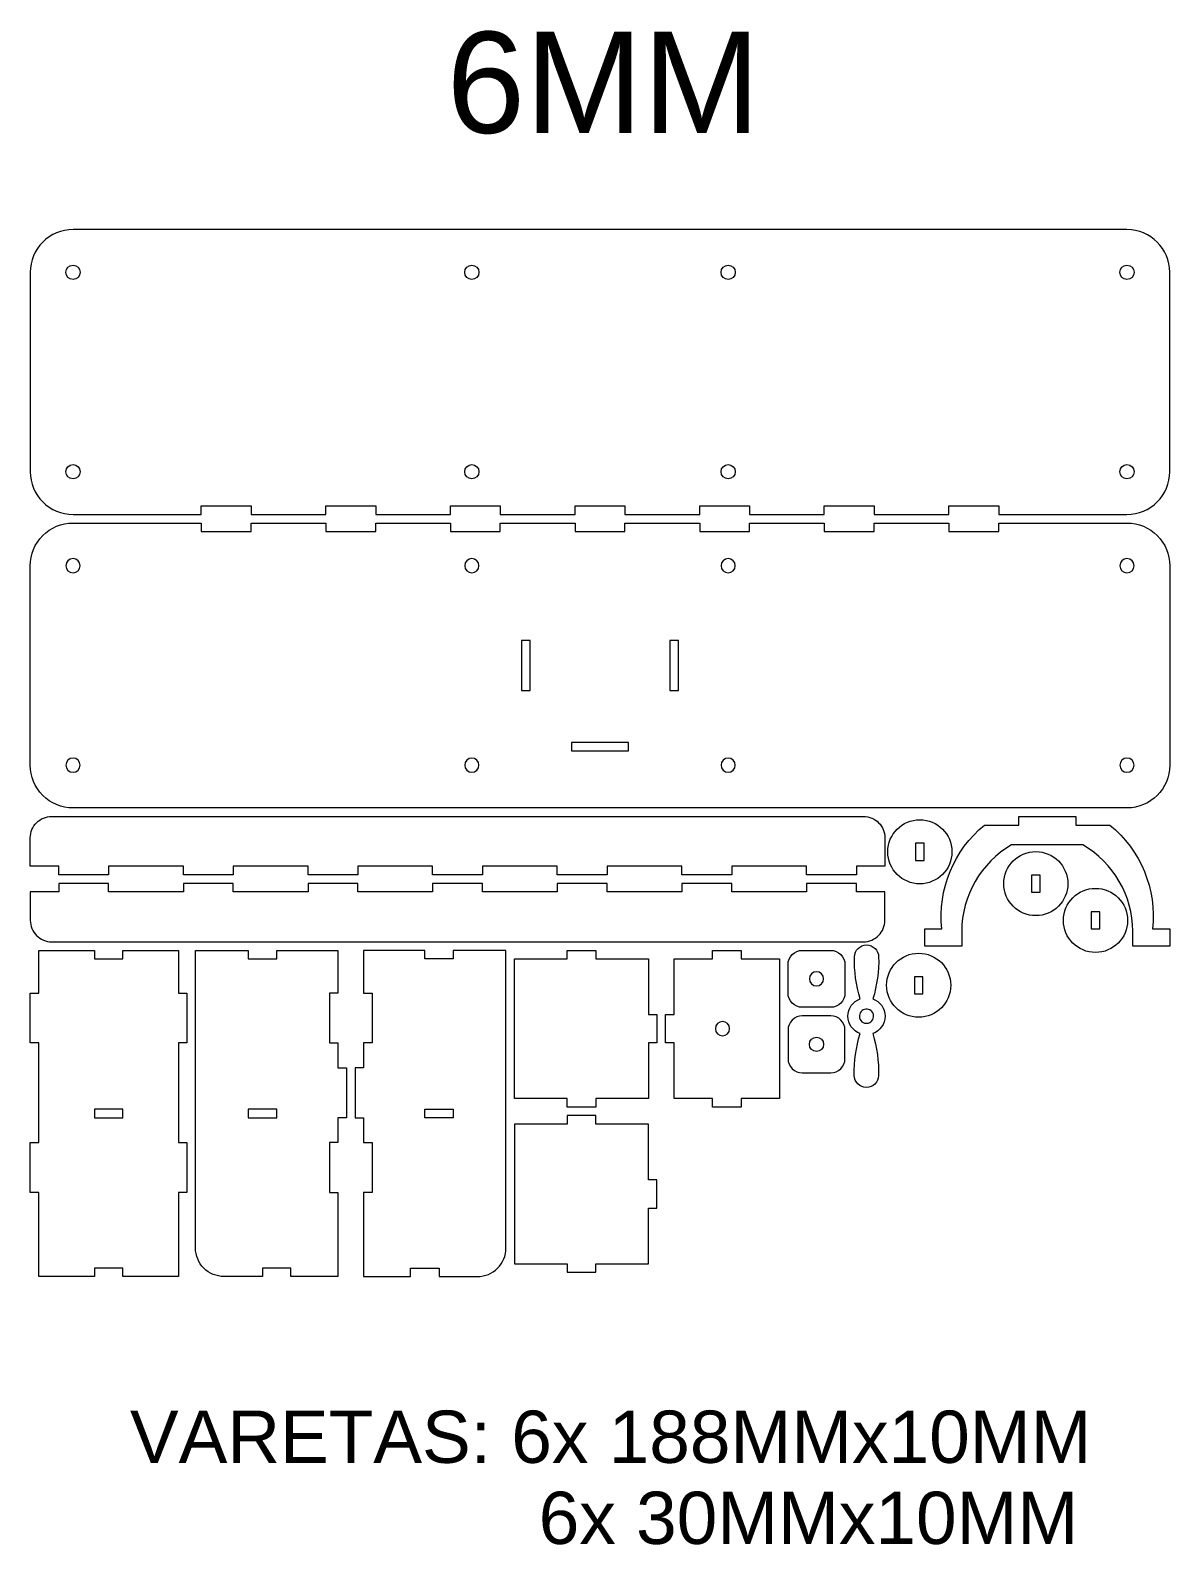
# Model space of a CAD drawing. Header units: millimetres. Extents: x -400 to 400, y -556 to 507.
import ezdxf

# ---------------------------------------------------------------- set-up
doc = ezdxf.new("R2010")
doc.units = ezdxf.units.MM
doc.header["$MEASUREMENT"] = 0
doc.layers.add('Layer 1', color=7, linetype='Continuous')
doc.styles.add('0', font='arial.ttf', dxfattribs={"height": 1})

msp = doc.modelspace()

# ---------------------------------------------------------------- linework, layer by layer
at = {"layer": 'Layer 1', "color": 250, "lineweight": 20}
for points, knots in [([(-370, 367.5), (-370, 367.5), (370, 367.5), (370, 367.5), (370, 367.5), (386.5685, 367.5), (399.9999, 354.0686), (400, 337.5), (400, 337.5), (400, 337.5), (400, 197.5), (400, 197.5), (400, 197.5), (400, 189.5435), (396.8393, 181.9129), (391.2132, 176.2868), (391.2132, 176.2868), (385.5871, 170.6607), (377.9565, 167.5), (370, 167.5), (370, 167.5), (370, 167.5), (280, 167.5), (280, 167.5), (280, 167.5), (280, 167.5), (280, 173.5), (280, 173.5), (280, 173.5), (280, 173.5), (245, 173.5), (245, 173.5), (245, 173.5), (245, 173.5), (245, 167.5), (245, 167.5), (245, 167.5), (245, 167.5), (192.5, 167.5), (192.5, 167.5), (192.5, 167.5), (192.5, 167.5), (192.5, 173.5), (192.5, 173.5), (192.5, 173.5), (192.5, 173.5), (157.5, 173.5), (157.5, 173.5), (157.5, 173.5), (157.5, 173.5), (157.5, 167.5), (157.5, 167.5), (157.5, 167.5), (157.5, 167.5), (105, 167.5), (105, 167.5), (105, 167.5), (105, 167.5), (105, 173.5), (105, 173.5), (105, 173.5), (105, 173.5), (70, 173.5), (70, 173.5), (70, 173.5), (70, 173.5), (70, 167.5), (70, 167.5), (70, 167.5), (70, 167.5), (17.5, 167.5), (17.5, 167.5), (17.5, 167.5), (17.5, 167.5), (17.5, 173.5), (17.5, 173.5), (17.5, 173.5), (17.5, 173.5), (-17.5, 173.5), (-17.5, 173.5), (-17.5, 173.5), (-17.5, 173.5), (-17.5, 167.5), (-17.5, 167.5), (-17.5, 167.5), (-17.5, 167.5), (-70, 167.5), (-70, 167.5), (-70, 167.5), (-70, 167.5), (-70, 173.5), (-70, 173.5), (-70, 173.5), (-70, 173.5), (-105, 173.5), (-105, 173.5), (-105, 173.5), (-105, 173.5), (-105, 167.5), (-105, 167.5), (-105, 167.5), (-105, 167.5), (-157.5, 167.5), (-157.5, 167.5), (-157.5, 167.5), (-157.5, 167.5), (-157.5, 173.5), (-157.5, 173.5), (-157.5, 173.5), (-157.5, 173.5), (-192.5, 173.5), (-192.5, 173.5), (-192.5, 173.5), (-192.5, 173.5), (-192.5, 167.5), (-192.5, 167.5), (-192.5, 167.5), (-192.5, 167.5), (-245, 167.5), (-245, 167.5), (-245, 167.5), (-245, 167.5), (-245, 173.5), (-245, 173.5), (-245, 173.5), (-245, 173.5), (-280, 173.5), (-280, 173.5), (-280, 173.5), (-280, 173.5), (-280, 167.5), (-280, 167.5), (-280, 167.5), (-280, 167.5), (-370, 167.5), (-370, 167.5), (-370, 167.5), (-377.9565, 167.5), (-385.5871, 170.6607), (-391.2132, 176.2868), (-391.2132, 176.2868), (-396.8393, 181.9129), (-400, 189.5435), (-400, 197.5), (-400, 197.5), (-400, 197.5), (-400, 337.5), (-400, 337.5), (-400, 337.5), (-400, 345.4565), (-396.8393, 353.0871), (-391.2132, 358.7132), (-391.2132, 358.7132), (-385.5871, 364.3393), (-377.9565, 367.5), (-370, 367.5)], [0, 0, 0, 0, 0.025, 0.025, 0.025, 0.025, 0.05, 0.05, 0.05, 0.05, 0.075, 0.075, 0.075, 0.075, 0.1, 0.1, 0.1, 0.1, 0.125, 0.125, 0.125, 0.125, 0.15, 0.15, 0.15, 0.15, 0.175, 0.175, 0.175, 0.175, 0.2, 0.2, 0.2, 0.2, 0.225, 0.225, 0.225, 0.225, 0.25, 0.25, 0.25, 0.25, 0.275, 0.275, 0.275, 0.275, 0.3, 0.3, 0.3, 0.3, 0.325, 0.325, 0.325, 0.325, 0.35, 0.35, 0.35, 0.35, 0.375, 0.375, 0.375, 0.375, 0.4, 0.4, 0.4, 0.4, 0.425, 0.425, 0.425, 0.425, 0.45, 0.45, 0.45, 0.45, 0.475, 0.475, 0.475, 0.475, 0.5, 0.5, 0.5, 0.5, 0.525, 0.525, 0.525, 0.525, 0.55, 0.55, 0.55, 0.55, 0.575, 0.575, 0.575, 0.575, 0.6, 0.6, 0.6, 0.6, 0.625, 0.625, 0.625, 0.625, 0.65, 0.65, 0.65, 0.65, 0.675, 0.675, 0.675, 0.675, 0.7, 0.7, 0.7, 0.7, 0.725, 0.725, 0.725, 0.725, 0.75, 0.75, 0.75, 0.75, 0.775, 0.775, 0.775, 0.775, 0.8, 0.8, 0.8, 0.8, 0.825, 0.825, 0.825, 0.825, 0.85, 0.85, 0.85, 0.85, 0.875, 0.875, 0.875, 0.875, 0.9, 0.9, 0.9, 0.9, 0.925, 0.925, 0.925, 0.925, 0.95, 0.95, 0.95, 0.95, 1, 1, 1, 1]), ([(-370, -38.5), (-370, -38.5), (370, -38.5), (370, -38.5), (370, -38.5), (386.5685, -38.5), (399.9999, -25.0686), (400, -8.5), (400, -8.5), (400, -8.5), (400, 131.5), (400, 131.5), (400, 131.5), (400, 139.4565), (396.8393, 147.0871), (391.2132, 152.7132), (391.2132, 152.7132), (385.5871, 158.3393), (377.9565, 161.5), (370, 161.5), (370, 161.5), (370, 161.5), (280, 161.5), (280, 161.5), (280, 161.5), (280, 161.5), (280, 155.5), (280, 155.5), (280, 155.5), (280, 155.5), (245, 155.5), (245, 155.5), (245, 155.5), (245, 155.5), (245, 161.5), (245, 161.5), (245, 161.5), (245, 161.5), (192.5, 161.5), (192.5, 161.5), (192.5, 161.5), (192.5, 161.5), (192.5, 155.5), (192.5, 155.5), (192.5, 155.5), (192.5, 155.5), (157.5, 155.5), (157.5, 155.5), (157.5, 155.5), (157.5, 155.5), (157.5, 161.5), (157.5, 161.5), (157.5, 161.5), (157.5, 161.5), (105, 161.5), (105, 161.5), (105, 161.5), (105, 161.5), (105, 155.5), (105, 155.5), (105, 155.5), (105, 155.5), (70, 155.5), (70, 155.5), (70, 155.5), (70, 155.5), (70, 161.5), (70, 161.5), (70, 161.5), (70, 161.5), (17.5, 161.5), (17.5, 161.5), (17.5, 161.5), (17.5, 161.5), (17.5, 155.5), (17.5, 155.5), (17.5, 155.5), (17.5, 155.5), (-17.5, 155.5), (-17.5, 155.5), (-17.5, 155.5), (-17.5, 155.5), (-17.5, 161.5), (-17.5, 161.5), (-17.5, 161.5), (-17.5, 161.5), (-70, 161.5), (-70, 161.5), (-70, 161.5), (-70, 161.5), (-70, 155.5), (-70, 155.5), (-70, 155.5), (-70, 155.5), (-105, 155.5), (-105, 155.5), (-105, 155.5), (-105, 155.5), (-105, 161.5), (-105, 161.5), (-105, 161.5), (-105, 161.5), (-157.5, 161.5), (-157.5, 161.5), (-157.5, 161.5), (-157.5, 161.5), (-157.5, 155.5), (-157.5, 155.5), (-157.5, 155.5), (-157.5, 155.5), (-192.5, 155.5), (-192.5, 155.5), (-192.5, 155.5), (-192.5, 155.5), (-192.5, 161.5), (-192.5, 161.5), (-192.5, 161.5), (-192.5, 161.5), (-245, 161.5), (-245, 161.5), (-245, 161.5), (-245, 161.5), (-245, 155.5), (-245, 155.5), (-245, 155.5), (-245, 155.5), (-280, 155.5), (-280, 155.5), (-280, 155.5), (-280, 155.5), (-280, 161.5), (-280, 161.5), (-280, 161.5), (-280, 161.5), (-370, 161.5), (-370, 161.5), (-370, 161.5), (-377.9565, 161.5), (-385.5871, 158.3393), (-391.2132, 152.7132), (-391.2132, 152.7132), (-396.8393, 147.0871), (-400, 139.4565), (-400, 131.5), (-400, 131.5), (-400, 131.5), (-400, -8.5), (-400, -8.5), (-400, -8.5), (-400, -16.4565), (-396.8393, -24.0871), (-391.2132, -29.7132), (-391.2132, -29.7132), (-385.5871, -35.3393), (-377.9565, -38.5), (-370, -38.5)], [0, 0, 0, 0, 0.025, 0.025, 0.025, 0.025, 0.05, 0.05, 0.05, 0.05, 0.075, 0.075, 0.075, 0.075, 0.1, 0.1, 0.1, 0.1, 0.125, 0.125, 0.125, 0.125, 0.15, 0.15, 0.15, 0.15, 0.175, 0.175, 0.175, 0.175, 0.2, 0.2, 0.2, 0.2, 0.225, 0.225, 0.225, 0.225, 0.25, 0.25, 0.25, 0.25, 0.275, 0.275, 0.275, 0.275, 0.3, 0.3, 0.3, 0.3, 0.325, 0.325, 0.325, 0.325, 0.35, 0.35, 0.35, 0.35, 0.375, 0.375, 0.375, 0.375, 0.4, 0.4, 0.4, 0.4, 0.425, 0.425, 0.425, 0.425, 0.45, 0.45, 0.45, 0.45, 0.475, 0.475, 0.475, 0.475, 0.5, 0.5, 0.5, 0.5, 0.525, 0.525, 0.525, 0.525, 0.55, 0.55, 0.55, 0.55, 0.575, 0.575, 0.575, 0.575, 0.6, 0.6, 0.6, 0.6, 0.625, 0.625, 0.625, 0.625, 0.65, 0.65, 0.65, 0.65, 0.675, 0.675, 0.675, 0.675, 0.7, 0.7, 0.7, 0.7, 0.725, 0.725, 0.725, 0.725, 0.75, 0.75, 0.75, 0.75, 0.775, 0.775, 0.775, 0.775, 0.8, 0.8, 0.8, 0.8, 0.825, 0.825, 0.825, 0.825, 0.85, 0.85, 0.85, 0.85, 0.875, 0.875, 0.875, 0.875, 0.9, 0.9, 0.9, 0.9, 0.925, 0.925, 0.925, 0.925, 0.95, 0.95, 0.95, 0.95, 1, 1, 1, 1]), ([(-49, 79), (-49, 79), (-49, 44), (-49, 44), (-49, 44), (-49, 44), (-55, 44), (-55, 44), (-55, 44), (-55, 44), (-55, 79), (-55, 79), (-55, 79), (-55, 79), (-49, 79), (-49, 79)], [0, 0, 0, 0, 0.2, 0.2, 0.2, 0.2, 0.4, 0.4, 0.4, 0.4, 0.6, 0.6, 0.6, 0.6, 1, 1, 1, 1]), ([(55, 79), (55, 79), (55, 44), (55, 44), (55, 44), (55, 44), (49, 44), (49, 44), (49, 44), (49, 44), (49, 79), (49, 79), (49, 79), (49, 79), (55, 79), (55, 79)], [0, 0, 0, 0, 0.2, 0.2, 0.2, 0.2, 0.4, 0.4, 0.4, 0.4, 0.6, 0.6, 0.6, 0.6, 1, 1, 1, 1]), ([(-20, 7.5), (-20, 7.5), (20, 7.5), (20, 7.5), (20, 7.5), (20, 7.5), (20, 1.5), (20, 1.5), (20, 1.5), (20, 1.5), (-20, 1.5), (-20, 1.5), (-20, 1.5), (-20, 1.5), (-20, 7.5), (-20, 7.5)], [0, 0, 0, 0, 0.2, 0.2, 0.2, 0.2, 0.4, 0.4, 0.4, 0.4, 0.6, 0.6, 0.6, 0.6, 1, 1, 1, 1]), ([(185, -44.5), (185, -44.5), (-385, -44.5), (-385, -44.5), (-385, -44.5), (-388.9782, -44.5), (-392.7936, -46.0804), (-395.6066, -48.8934), (-395.6066, -48.8934), (-398.4196, -51.7064), (-400, -55.5218), (-400, -59.5), (-400, -59.5), (-400, -59.5), (-400, -79.5), (-400, -79.5), (-400, -79.5), (-400, -79.5), (-380, -79.5), (-380, -79.5), (-380, -79.5), (-380, -79.5), (-380, -85.5), (-380, -85.5), (-380, -85.5), (-380, -85.5), (-345, -85.5), (-345, -85.5), (-345, -85.5), (-345, -85.5), (-345, -79.5), (-345, -79.5), (-345, -79.5), (-345, -79.5), (-292.5, -79.5), (-292.5, -79.5), (-292.5, -79.5), (-292.5, -79.5), (-292.5, -85.5), (-292.5, -85.5), (-292.5, -85.5), (-292.5, -85.5), (-257.5, -85.5), (-257.5, -85.5), (-257.5, -85.5), (-257.5, -85.5), (-257.5, -79.5), (-257.5, -79.5), (-257.5, -79.5), (-257.5, -79.5), (-205, -79.5), (-205, -79.5), (-205, -79.5), (-205, -79.5), (-205, -85.5), (-205, -85.5), (-205, -85.5), (-205, -85.5), (-170, -85.5), (-170, -85.5), (-170, -85.5), (-170, -85.5), (-170, -79.5), (-170, -79.5), (-170, -79.5), (-170, -79.5), (-117.5, -79.5), (-117.5, -79.5), (-117.5, -79.5), (-117.5, -79.5), (-117.5, -85.5), (-117.5, -85.5), (-117.5, -85.5), (-117.5, -85.5), (-82.5, -85.5), (-82.5, -85.5), (-82.5, -85.5), (-82.5, -85.5), (-82.5, -79.5), (-82.5, -79.5), (-82.5, -79.5), (-82.5, -79.5), (-30, -79.5), (-30, -79.5), (-30, -79.5), (-30, -79.5), (-30, -85.5), (-30, -85.5), (-30, -85.5), (-30, -85.5), (5, -85.5), (5, -85.5), (5, -85.5), (5, -85.5), (5, -79.5), (5, -79.5), (5, -79.5), (5, -79.5), (57.5, -79.5), (57.5, -79.5), (57.5, -79.5), (57.5, -79.5), (57.5, -85.5), (57.5, -85.5), (57.5, -85.5), (57.5, -85.5), (92.5, -85.5), (92.5, -85.5), (92.5, -85.5), (92.5, -85.5), (92.5, -79.5), (92.5, -79.5), (92.5, -79.5), (92.5, -79.5), (145, -79.5), (145, -79.5), (145, -79.5), (145, -79.5), (145, -85.5), (145, -85.5), (145, -85.5), (145, -85.5), (180, -85.5), (180, -85.5), (180, -85.5), (180, -85.5), (180, -79.5), (180, -79.5), (180, -79.5), (180, -79.5), (200, -79.5), (200, -79.5), (200, -79.5), (200, -79.5), (200, -59.5), (200, -59.5), (200, -59.5), (200, -55.5218), (198.4196, -51.7064), (195.6066, -48.8934), (195.6066, -48.8934), (192.7936, -46.0804), (188.9782, -44.5), (185, -44.5)], [0, 0, 0, 0, 0.027027027, 0.027027027, 0.027027027, 0.027027027, 0.054054054, 0.054054054, 0.054054054, 0.054054054, 0.081081081, 0.081081081, 0.081081081, 0.081081081, 0.108108108, 0.108108108, 0.108108108, 0.108108108, 0.135135135, 0.135135135, 0.135135135, 0.135135135, 0.162162162, 0.162162162, 0.162162162, 0.162162162, 0.189189189, 0.189189189, 0.189189189, 0.189189189, 0.216216216, 0.216216216, 0.216216216, 0.216216216, 0.243243243, 0.243243243, 0.243243243, 0.243243243, 0.27027027, 0.27027027, 0.27027027, 0.27027027, 0.297297297, 0.297297297, 0.297297297, 0.297297297, 0.324324324, 0.324324324, 0.324324324, 0.324324324, 0.351351351, 0.351351351, 0.351351351, 0.351351351, 0.378378378, 0.378378378, 0.378378378, 0.378378378, 0.405405405, 0.405405405, 0.405405405, 0.405405405, 0.432432432, 0.432432432, 0.432432432, 0.432432432, 0.459459459, 0.459459459, 0.459459459, 0.459459459, 0.486486486, 0.486486486, 0.486486486, 0.486486486, 0.513513514, 0.513513514, 0.513513514, 0.513513514, 0.540540541, 0.540540541, 0.540540541, 0.540540541, 0.567567568, 0.567567568, 0.567567568, 0.567567568, 0.594594595, 0.594594595, 0.594594595, 0.594594595, 0.621621622, 0.621621622, 0.621621622, 0.621621622, 0.648648649, 0.648648649, 0.648648649, 0.648648649, 0.675675676, 0.675675676, 0.675675676, 0.675675676, 0.702702703, 0.702702703, 0.702702703, 0.702702703, 0.72972973, 0.72972973, 0.72972973, 0.72972973, 0.756756757, 0.756756757, 0.756756757, 0.756756757, 0.783783784, 0.783783784, 0.783783784, 0.783783784, 0.810810811, 0.810810811, 0.810810811, 0.810810811, 0.837837838, 0.837837838, 0.837837838, 0.837837838, 0.864864865, 0.864864865, 0.864864865, 0.864864865, 0.891891892, 0.891891892, 0.891891892, 0.891891892, 0.918918919, 0.918918919, 0.918918919, 0.918918919, 0.945945946, 0.945945946, 0.945945946, 0.945945946, 1, 1, 1, 1]), ([(224.567, -91.8058), (236.9934, -91.8058), (247.067, -81.7323), (247.0671, -69.3058), (247.0671, -69.3058), (247.0671, -56.8794), (236.9935, -46.8058), (224.5671, -46.8058), (224.5671, -46.8058), (212.1407, -46.8058), (202.0671, -56.8793), (202.0671, -69.3057), (202.0671, -69.3057), (202.0671, -81.7321), (212.1406, -91.8058), (224.567, -91.8058)], [0, 0, 0, 0, 0.2, 0.2, 0.2, 0.2, 0.4, 0.4, 0.4, 0.4, 0.6, 0.6, 0.6, 0.6, 1, 1, 1, 1]), ([(270, -50.5), (248.3306, -68.2179), (237.0511, -95.6645), (240, -123.5), (240, -123.5), (240, -123.5), (228, -123.5), (228, -123.5), (228, -123.5), (228, -123.5), (228, -135.5), (228, -135.5), (228, -135.5), (228, -135.5), (254, -135.5), (254, -135.5), (254, -135.5), (254, -135.5), (254, -125.1214), (254, -125.1214), (254, -125.1214), (254.0001, -100.1129), (267.342, -77.0042), (289, -64.5), (289, -64.5), (289, -64.5), (339, -64.5), (339, -64.5), (339, -64.5), (360.6581, -77.0043), (374, -100.1132), (374, -125.1218), (374, -125.1218), (374, -125.1218), (374, -135.5), (374, -135.5), (374, -135.5), (374, -135.5), (400, -135.5), (400, -135.5), (400, -135.5), (400, -135.5), (400, -123.5), (400, -123.5), (400, -123.5), (400, -123.5), (388, -123.5), (388, -123.5), (388, -123.5), (390.9491, -95.6647), (379.6696, -68.218), (358, -50.5), (358, -50.5), (358, -50.5), (334, -50.5), (334, -50.5), (334, -50.5), (334, -50.5), (334, -44.5), (334, -44.5), (334, -44.5), (334, -44.5), (294, -44.5), (294, -44.5), (294, -44.5), (294, -44.5), (294, -50.5), (294, -50.5), (294, -50.5), (294, -50.5), (270, -50.5), (270, -50.5)], [0, 0, 0, 0, 0.052631579, 0.052631579, 0.052631579, 0.052631579, 0.105263158, 0.105263158, 0.105263158, 0.105263158, 0.157894737, 0.157894737, 0.157894737, 0.157894737, 0.210526316, 0.210526316, 0.210526316, 0.210526316, 0.263157895, 0.263157895, 0.263157895, 0.263157895, 0.315789474, 0.315789474, 0.315789474, 0.315789474, 0.368421053, 0.368421053, 0.368421053, 0.368421053, 0.421052632, 0.421052632, 0.421052632, 0.421052632, 0.473684211, 0.473684211, 0.473684211, 0.473684211, 0.526315789, 0.526315789, 0.526315789, 0.526315789, 0.578947368, 0.578947368, 0.578947368, 0.578947368, 0.631578947, 0.631578947, 0.631578947, 0.631578947, 0.684210526, 0.684210526, 0.684210526, 0.684210526, 0.736842105, 0.736842105, 0.736842105, 0.736842105, 0.789473684, 0.789473684, 0.789473684, 0.789473684, 0.842105263, 0.842105263, 0.842105263, 0.842105263, 0.894736842, 0.894736842, 0.894736842, 0.894736842, 1, 1, 1, 1]), ([(227.5671, -63.3058), (227.5671, -63.3058), (227.5671, -75.3058), (227.5671, -75.3058), (227.5671, -75.3058), (227.5671, -75.3058), (221.5671, -75.3058), (221.5671, -75.3058), (221.5671, -75.3058), (221.5671, -75.3058), (221.5671, -63.3058), (221.5671, -63.3058), (221.5671, -63.3058), (221.5671, -63.3058), (227.5671, -63.3058), (227.5671, -63.3058)], [0, 0, 0, 0, 0.2, 0.2, 0.2, 0.2, 0.4, 0.4, 0.4, 0.4, 0.6, 0.6, 0.6, 0.6, 1, 1, 1, 1]), ([(305.9795, -69.1442), (293.5531, -69.1442), (283.4795, -79.2177), (283.4794, -91.6442), (283.4794, -91.6442), (283.4794, -104.0706), (293.553, -114.1442), (305.9794, -114.1442), (305.9794, -114.1442), (318.4058, -114.1442), (328.4794, -104.0707), (328.4794, -91.6443), (328.4794, -91.6443), (328.4794, -79.2179), (318.4059, -69.1442), (305.9795, -69.1442)], [0, 0, 0, 0, 0.2, 0.2, 0.2, 0.2, 0.4, 0.4, 0.4, 0.4, 0.6, 0.6, 0.6, 0.6, 1, 1, 1, 1]), ([(185, -132.5), (185, -132.5), (-385, -132.5), (-385, -132.5), (-385, -132.5), (-388.9782, -132.5), (-392.7936, -130.9196), (-395.6066, -128.1066), (-395.6066, -128.1066), (-398.4196, -125.2936), (-400, -121.4782), (-400, -117.5), (-400, -117.5), (-400, -117.5), (-400, -97.5), (-400, -97.5), (-400, -97.5), (-400, -97.5), (-380, -97.5), (-380, -97.5), (-380, -97.5), (-380, -97.5), (-380, -91.5), (-380, -91.5), (-380, -91.5), (-380, -91.5), (-345, -91.5), (-345, -91.5), (-345, -91.5), (-345, -91.5), (-345, -97.5), (-345, -97.5), (-345, -97.5), (-345, -97.5), (-292.5, -97.5), (-292.5, -97.5), (-292.5, -97.5), (-292.5, -97.5), (-292.5, -91.5), (-292.5, -91.5), (-292.5, -91.5), (-292.5, -91.5), (-257.5, -91.5), (-257.5, -91.5), (-257.5, -91.5), (-257.5, -91.5), (-257.5, -97.5), (-257.5, -97.5), (-257.5, -97.5), (-257.5, -97.5), (-205, -97.5), (-205, -97.5), (-205, -97.5), (-205, -97.5), (-205, -91.5), (-205, -91.5), (-205, -91.5), (-205, -91.5), (-170, -91.5), (-170, -91.5), (-170, -91.5), (-170, -91.5), (-170, -97.5), (-170, -97.5), (-170, -97.5), (-170, -97.5), (-117.5, -97.5), (-117.5, -97.5), (-117.5, -97.5), (-117.5, -97.5), (-117.5, -91.5), (-117.5, -91.5), (-117.5, -91.5), (-117.5, -91.5), (-82.5, -91.5), (-82.5, -91.5), (-82.5, -91.5), (-82.5, -91.5), (-82.5, -97.5), (-82.5, -97.5), (-82.5, -97.5), (-82.5, -97.5), (-30, -97.5), (-30, -97.5), (-30, -97.5), (-30, -97.5), (-30, -91.5), (-30, -91.5), (-30, -91.5), (-30, -91.5), (5, -91.5), (5, -91.5), (5, -91.5), (5, -91.5), (5, -97.5), (5, -97.5), (5, -97.5), (5, -97.5), (57.5, -97.5), (57.5, -97.5), (57.5, -97.5), (57.5, -97.5), (57.5, -91.5), (57.5, -91.5), (57.5, -91.5), (57.5, -91.5), (92.5, -91.5), (92.5, -91.5), (92.5, -91.5), (92.5, -91.5), (92.5, -97.5), (92.5, -97.5), (92.5, -97.5), (92.5, -97.5), (145, -97.5), (145, -97.5), (145, -97.5), (145, -97.5), (145, -91.5), (145, -91.5), (145, -91.5), (145, -91.5), (180, -91.5), (180, -91.5), (180, -91.5), (180, -91.5), (180, -97.5), (180, -97.5), (180, -97.5), (180, -97.5), (200, -97.5), (200, -97.5), (200, -97.5), (200, -97.5), (200, -117.5), (200, -117.5), (200, -117.5), (200, -121.4782), (198.4196, -125.2936), (195.6066, -128.1066), (195.6066, -128.1066), (192.7936, -130.9196), (188.9782, -132.5), (185, -132.5)], [0, 0, 0, 0, 0.027027027, 0.027027027, 0.027027027, 0.027027027, 0.054054054, 0.054054054, 0.054054054, 0.054054054, 0.081081081, 0.081081081, 0.081081081, 0.081081081, 0.108108108, 0.108108108, 0.108108108, 0.108108108, 0.135135135, 0.135135135, 0.135135135, 0.135135135, 0.162162162, 0.162162162, 0.162162162, 0.162162162, 0.189189189, 0.189189189, 0.189189189, 0.189189189, 0.216216216, 0.216216216, 0.216216216, 0.216216216, 0.243243243, 0.243243243, 0.243243243, 0.243243243, 0.27027027, 0.27027027, 0.27027027, 0.27027027, 0.297297297, 0.297297297, 0.297297297, 0.297297297, 0.324324324, 0.324324324, 0.324324324, 0.324324324, 0.351351351, 0.351351351, 0.351351351, 0.351351351, 0.378378378, 0.378378378, 0.378378378, 0.378378378, 0.405405405, 0.405405405, 0.405405405, 0.405405405, 0.432432432, 0.432432432, 0.432432432, 0.432432432, 0.459459459, 0.459459459, 0.459459459, 0.459459459, 0.486486486, 0.486486486, 0.486486486, 0.486486486, 0.513513514, 0.513513514, 0.513513514, 0.513513514, 0.540540541, 0.540540541, 0.540540541, 0.540540541, 0.567567568, 0.567567568, 0.567567568, 0.567567568, 0.594594595, 0.594594595, 0.594594595, 0.594594595, 0.621621622, 0.621621622, 0.621621622, 0.621621622, 0.648648649, 0.648648649, 0.648648649, 0.648648649, 0.675675676, 0.675675676, 0.675675676, 0.675675676, 0.702702703, 0.702702703, 0.702702703, 0.702702703, 0.72972973, 0.72972973, 0.72972973, 0.72972973, 0.756756757, 0.756756757, 0.756756757, 0.756756757, 0.783783784, 0.783783784, 0.783783784, 0.783783784, 0.810810811, 0.810810811, 0.810810811, 0.810810811, 0.837837838, 0.837837838, 0.837837838, 0.837837838, 0.864864865, 0.864864865, 0.864864865, 0.864864865, 0.891891892, 0.891891892, 0.891891892, 0.891891892, 0.918918919, 0.918918919, 0.918918919, 0.918918919, 0.945945946, 0.945945946, 0.945945946, 0.945945946, 1, 1, 1, 1]), ([(302.9794, -97.6442), (302.9794, -97.6442), (302.9794, -85.6442), (302.9794, -85.6442), (302.9794, -85.6442), (302.9794, -85.6442), (308.9794, -85.6442), (308.9794, -85.6442), (308.9794, -85.6442), (308.9794, -85.6442), (308.9794, -97.6442), (308.9794, -97.6442), (308.9794, -97.6442), (308.9794, -97.6442), (302.9794, -97.6442), (302.9794, -97.6442)], [0, 0, 0, 0, 0.2, 0.2, 0.2, 0.2, 0.4, 0.4, 0.4, 0.4, 0.6, 0.6, 0.6, 0.6, 1, 1, 1, 1]), ([(347.8895, -94.9675), (335.4631, -94.9675), (325.3895, -105.041), (325.3894, -117.4675), (325.3894, -117.4675), (325.3894, -129.8939), (335.463, -139.9675), (347.8894, -139.9675), (347.8894, -139.9675), (360.3158, -139.9675), (370.3894, -129.894), (370.3894, -117.4676), (370.3894, -117.4676), (370.3894, -105.0412), (360.3159, -94.9675), (347.8895, -94.9675)], [0, 0, 0, 0, 0.2, 0.2, 0.2, 0.2, 0.4, 0.4, 0.4, 0.4, 0.6, 0.6, 0.6, 0.6, 1, 1, 1, 1]), ([(344.8894, -123.4675), (344.8894, -123.4675), (344.8894, -111.4675), (344.8894, -111.4675), (344.8894, -111.4675), (344.8894, -111.4675), (350.8894, -111.4675), (350.8894, -111.4675), (350.8894, -111.4675), (350.8894, -111.4675), (350.8894, -123.4675), (350.8894, -123.4675), (350.8894, -123.4675), (350.8894, -123.4675), (344.8894, -123.4675), (344.8894, -123.4675)], [0, 0, 0, 0, 0.2, 0.2, 0.2, 0.2, 0.4, 0.4, 0.4, 0.4, 0.6, 0.6, 0.6, 0.6, 1, 1, 1, 1]), ([(178.6563, -143.0375), (178.4184, -153.018), (179.7552, -162.9738), (182.6174, -172.5381), (182.6174, -172.5381), (177.5074, -174.4163), (174.1091, -179.2796), (174.1023, -184.7237), (174.1023, -184.7237), (174.0955, -190.168), (177.4818, -195.0397), (182.587, -196.9307), (182.587, -196.9307), (179.7009, -206.4877), (178.3394, -216.4402), (178.5525, -226.4213), (178.5525, -226.4213), (178.651, -231.0399), (182.4203, -234.734), (187.04, -234.7399), (187.04, -234.7399), (191.6595, -234.7456), (195.438, -231.0608), (195.5481, -226.4424), (195.5481, -226.4424), (195.786, -216.4619), (194.4492, -206.5062), (191.587, -196.9418), (191.587, -196.9418), (196.697, -195.0637), (200.0954, -190.2004), (200.1021, -184.7562), (200.1021, -184.7562), (200.1089, -179.312), (196.7227, -174.4403), (191.6174, -172.5493), (191.6174, -172.5493), (194.5035, -162.9922), (195.865, -153.0398), (195.6519, -143.0587), (195.6519, -143.0587), (195.5534, -138.4401), (191.7841, -134.7458), (187.1644, -134.7401), (187.1644, -134.7401), (182.5449, -134.7343), (178.7664, -138.4192), (178.6563, -143.0375)], [0, 0, 0, 0, 0.076923077, 0.076923077, 0.076923077, 0.076923077, 0.153846154, 0.153846154, 0.153846154, 0.153846154, 0.230769231, 0.230769231, 0.230769231, 0.230769231, 0.307692308, 0.307692308, 0.307692308, 0.307692308, 0.384615385, 0.384615385, 0.384615385, 0.384615385, 0.461538462, 0.461538462, 0.461538462, 0.461538462, 0.538461538, 0.538461538, 0.538461538, 0.538461538, 0.615384615, 0.615384615, 0.615384615, 0.615384615, 0.692307692, 0.692307692, 0.692307692, 0.692307692, 0.769230769, 0.769230769, 0.769230769, 0.769230769, 0.846153846, 0.846153846, 0.846153846, 0.846153846, 1, 1, 1, 1]), ([(-296, -273.5), (-296, -273.5), (-296, -203.5), (-296, -203.5), (-296, -203.5), (-296, -203.5), (-290, -203.5), (-290, -203.5), (-290, -203.5), (-290, -203.5), (-290, -168.5), (-290, -168.5), (-290, -168.5), (-290, -168.5), (-296, -168.5), (-296, -168.5), (-296, -168.5), (-296, -168.5), (-296, -138.5), (-296, -138.5), (-296, -138.5), (-296, -138.5), (-335, -138.5), (-335, -138.5), (-335, -138.5), (-335, -138.5), (-335, -144.5), (-335, -144.5), (-335, -144.5), (-335, -144.5), (-355, -144.5), (-355, -144.5), (-355, -144.5), (-355, -144.5), (-355, -138.5), (-355, -138.5), (-355, -138.5), (-355, -138.5), (-394, -138.5), (-394, -138.5), (-394, -138.5), (-394, -138.5), (-394, -168.5), (-394, -168.5), (-394, -168.5), (-394, -168.5), (-400, -168.5), (-400, -168.5), (-400, -168.5), (-400, -168.5), (-400, -203.5), (-400, -203.5), (-400, -203.5), (-400, -203.5), (-394, -203.5), (-394, -203.5), (-394, -203.5), (-394, -203.5), (-394, -273.5), (-394, -273.5), (-394, -273.5), (-394, -273.5), (-400, -273.5), (-400, -273.5), (-400, -273.5), (-400, -273.5), (-400, -308.5), (-400, -308.5), (-400, -308.5), (-400, -308.5), (-394, -308.5), (-394, -308.5), (-394, -308.5), (-394, -308.5), (-394, -367.5), (-394, -367.5), (-394, -367.5), (-394, -367.5), (-355, -367.5), (-355, -367.5), (-355, -367.5), (-355, -367.5), (-355, -361.5), (-355, -361.5), (-355, -361.5), (-355, -361.5), (-335, -361.5), (-335, -361.5), (-335, -361.5), (-335, -361.5), (-335, -367.5), (-335, -367.5), (-335, -367.5), (-335, -367.5), (-296, -367.5), (-296, -367.5), (-296, -367.5), (-296, -367.5), (-296, -308.5), (-296, -308.5), (-296, -308.5), (-296, -308.5), (-290, -308.5), (-290, -308.5), (-290, -308.5), (-290, -308.5), (-290, -273.5), (-290, -273.5), (-290, -273.5), (-290, -273.5), (-296, -273.5), (-296, -273.5)], [0, 0, 0, 0, 0.034482759, 0.034482759, 0.034482759, 0.034482759, 0.068965517, 0.068965517, 0.068965517, 0.068965517, 0.103448276, 0.103448276, 0.103448276, 0.103448276, 0.137931034, 0.137931034, 0.137931034, 0.137931034, 0.172413793, 0.172413793, 0.172413793, 0.172413793, 0.206896552, 0.206896552, 0.206896552, 0.206896552, 0.24137931, 0.24137931, 0.24137931, 0.24137931, 0.275862069, 0.275862069, 0.275862069, 0.275862069, 0.310344828, 0.310344828, 0.310344828, 0.310344828, 0.344827586, 0.344827586, 0.344827586, 0.344827586, 0.379310345, 0.379310345, 0.379310345, 0.379310345, 0.413793103, 0.413793103, 0.413793103, 0.413793103, 0.448275862, 0.448275862, 0.448275862, 0.448275862, 0.482758621, 0.482758621, 0.482758621, 0.482758621, 0.517241379, 0.517241379, 0.517241379, 0.517241379, 0.551724138, 0.551724138, 0.551724138, 0.551724138, 0.586206897, 0.586206897, 0.586206897, 0.586206897, 0.620689655, 0.620689655, 0.620689655, 0.620689655, 0.655172414, 0.655172414, 0.655172414, 0.655172414, 0.689655172, 0.689655172, 0.689655172, 0.689655172, 0.724137931, 0.724137931, 0.724137931, 0.724137931, 0.75862069, 0.75862069, 0.75862069, 0.75862069, 0.793103448, 0.793103448, 0.793103448, 0.793103448, 0.827586207, 0.827586207, 0.827586207, 0.827586207, 0.862068966, 0.862068966, 0.862068966, 0.862068966, 0.896551724, 0.896551724, 0.896551724, 0.896551724, 0.931034483, 0.931034483, 0.931034483, 0.931034483, 1, 1, 1, 1]), ([(-284, -138.5), (-284, -138.5), (-284, -347.5), (-284, -347.5), (-284, -347.5), (-284, -352.8043), (-281.8929, -357.8914), (-278.1421, -361.6421), (-278.1421, -361.6421), (-274.3914, -365.3929), (-269.3043, -367.5), (-264, -367.5), (-264, -367.5), (-264, -367.5), (-237, -367.5), (-237, -367.5), (-237, -367.5), (-237, -367.5), (-237, -361.5), (-237, -361.5), (-237, -361.5), (-237, -361.5), (-217, -361.5), (-217, -361.5), (-217, -361.5), (-217, -361.5), (-217, -367.5), (-217, -367.5), (-217, -367.5), (-217, -367.5), (-184, -367.5), (-184, -367.5), (-184, -367.5), (-184, -367.5), (-184, -308.5), (-184, -308.5), (-184, -308.5), (-184, -308.5), (-190, -308.5), (-190, -308.5), (-190, -308.5), (-190, -308.5), (-190, -273.5), (-190, -273.5), (-190, -273.5), (-190, -273.5), (-184, -273.5), (-184, -273.5), (-184, -273.5), (-184, -273.5), (-184, -256), (-184, -256), (-184, -256), (-184, -256), (-178, -256), (-178, -256), (-178, -256), (-178, -256), (-178, -221), (-178, -221), (-178, -221), (-178, -221), (-184, -221), (-184, -221), (-184, -221), (-184, -221), (-184, -203.5), (-184, -203.5), (-184, -203.5), (-184, -203.5), (-190, -203.5), (-190, -203.5), (-190, -203.5), (-190, -203.5), (-190, -168.5), (-190, -168.5), (-190, -168.5), (-190, -168.5), (-184, -168.5), (-184, -168.5), (-184, -168.5), (-184, -168.5), (-184, -138.5), (-184, -138.5), (-184, -138.5), (-184, -138.5), (-227, -138.5), (-227, -138.5), (-227, -138.5), (-227, -138.5), (-227, -144.5), (-227, -144.5), (-227, -144.5), (-227, -144.5), (-247, -144.5), (-247, -144.5), (-247, -144.5), (-247, -144.5), (-247, -138.5), (-247, -138.5), (-247, -138.5), (-247, -138.5), (-284, -138.5), (-284, -138.5)], [0, 0, 0, 0, 0.037037037, 0.037037037, 0.037037037, 0.037037037, 0.074074074, 0.074074074, 0.074074074, 0.074074074, 0.111111111, 0.111111111, 0.111111111, 0.111111111, 0.148148148, 0.148148148, 0.148148148, 0.148148148, 0.185185185, 0.185185185, 0.185185185, 0.185185185, 0.222222222, 0.222222222, 0.222222222, 0.222222222, 0.259259259, 0.259259259, 0.259259259, 0.259259259, 0.296296296, 0.296296296, 0.296296296, 0.296296296, 0.333333333, 0.333333333, 0.333333333, 0.333333333, 0.37037037, 0.37037037, 0.37037037, 0.37037037, 0.407407407, 0.407407407, 0.407407407, 0.407407407, 0.444444444, 0.444444444, 0.444444444, 0.444444444, 0.481481481, 0.481481481, 0.481481481, 0.481481481, 0.518518519, 0.518518519, 0.518518519, 0.518518519, 0.555555556, 0.555555556, 0.555555556, 0.555555556, 0.592592593, 0.592592593, 0.592592593, 0.592592593, 0.62962963, 0.62962963, 0.62962963, 0.62962963, 0.666666667, 0.666666667, 0.666666667, 0.666666667, 0.703703704, 0.703703704, 0.703703704, 0.703703704, 0.740740741, 0.740740741, 0.740740741, 0.740740741, 0.777777778, 0.777777778, 0.777777778, 0.777777778, 0.814814815, 0.814814815, 0.814814815, 0.814814815, 0.851851852, 0.851851852, 0.851851852, 0.851851852, 0.888888889, 0.888888889, 0.888888889, 0.888888889, 0.925925926, 0.925925926, 0.925925926, 0.925925926, 1, 1, 1, 1]), ([(-66, -138.5), (-66, -138.5), (-66, -347.5), (-66, -347.5), (-66, -347.5), (-66, -352.8043), (-68.1071, -357.8914), (-71.8579, -361.6421), (-71.8579, -361.6421), (-75.6086, -365.3929), (-80.6957, -367.5), (-86, -367.5), (-86, -367.5), (-86, -367.5), (-113, -367.5), (-113, -367.5), (-113, -367.5), (-113, -367.5), (-113, -361.5), (-113, -361.5), (-113, -361.5), (-113, -361.5), (-133, -361.5), (-133, -361.5), (-133, -361.5), (-133, -361.5), (-133, -367.5), (-133, -367.5), (-133, -367.5), (-133, -367.5), (-166, -367.5), (-166, -367.5), (-166, -367.5), (-166, -367.5), (-166, -308.5), (-166, -308.5), (-166, -308.5), (-166, -308.5), (-160, -308.5), (-160, -308.5), (-160, -308.5), (-160, -308.5), (-160, -273.5), (-160, -273.5), (-160, -273.5), (-160, -273.5), (-166, -273.5), (-166, -273.5), (-166, -273.5), (-166, -273.5), (-166, -256), (-166, -256), (-166, -256), (-166, -256), (-172, -256), (-172, -256), (-172, -256), (-172, -256), (-172, -221), (-172, -221), (-172, -221), (-172, -221), (-166, -221), (-166, -221), (-166, -221), (-166, -221), (-166, -203.5), (-166, -203.5), (-166, -203.5), (-166, -203.5), (-160, -203.5), (-160, -203.5), (-160, -203.5), (-160, -203.5), (-160, -168.5), (-160, -168.5), (-160, -168.5), (-160, -168.5), (-166, -168.5), (-166, -168.5), (-166, -168.5), (-166, -168.5), (-166, -138.5), (-166, -138.5), (-166, -138.5), (-166, -138.5), (-123, -138.5), (-123, -138.5), (-123, -138.5), (-123, -138.5), (-123, -144.5), (-123, -144.5), (-123, -144.5), (-123, -144.5), (-103, -144.5), (-103, -144.5), (-103, -144.5), (-103, -144.5), (-103, -138.5), (-103, -138.5), (-103, -138.5), (-103, -138.5), (-66, -138.5), (-66, -138.5)], [0, 0, 0, 0, 0.037037037, 0.037037037, 0.037037037, 0.037037037, 0.074074074, 0.074074074, 0.074074074, 0.074074074, 0.111111111, 0.111111111, 0.111111111, 0.111111111, 0.148148148, 0.148148148, 0.148148148, 0.148148148, 0.185185185, 0.185185185, 0.185185185, 0.185185185, 0.222222222, 0.222222222, 0.222222222, 0.222222222, 0.259259259, 0.259259259, 0.259259259, 0.259259259, 0.296296296, 0.296296296, 0.296296296, 0.296296296, 0.333333333, 0.333333333, 0.333333333, 0.333333333, 0.37037037, 0.37037037, 0.37037037, 0.37037037, 0.407407407, 0.407407407, 0.407407407, 0.407407407, 0.444444444, 0.444444444, 0.444444444, 0.444444444, 0.481481481, 0.481481481, 0.481481481, 0.481481481, 0.518518519, 0.518518519, 0.518518519, 0.518518519, 0.555555556, 0.555555556, 0.555555556, 0.555555556, 0.592592593, 0.592592593, 0.592592593, 0.592592593, 0.62962963, 0.62962963, 0.62962963, 0.62962963, 0.666666667, 0.666666667, 0.666666667, 0.666666667, 0.703703704, 0.703703704, 0.703703704, 0.703703704, 0.740740741, 0.740740741, 0.740740741, 0.740740741, 0.777777778, 0.777777778, 0.777777778, 0.777777778, 0.814814815, 0.814814815, 0.814814815, 0.814814815, 0.851851852, 0.851851852, 0.851851852, 0.851851852, 0.888888889, 0.888888889, 0.888888889, 0.888888889, 0.925925926, 0.925925926, 0.925925926, 0.925925926, 1, 1, 1, 1]), ([(40, -203.5), (40, -203.5), (40, -183.5), (40, -183.5), (40, -183.5), (40, -183.5), (34, -183.5), (34, -183.5), (34, -183.5), (34, -183.5), (34, -144.5), (34, -144.5), (34, -144.5), (34, -144.5), (-3, -144.5), (-3, -144.5), (-3, -144.5), (-3, -144.5), (-3, -138.5), (-3, -138.5), (-3, -138.5), (-3, -138.5), (-23, -138.5), (-23, -138.5), (-23, -138.5), (-23, -138.5), (-23, -144.5), (-23, -144.5), (-23, -144.5), (-23, -144.5), (-60, -144.5), (-60, -144.5), (-60, -144.5), (-60, -144.5), (-60, -242.5), (-60, -242.5), (-60, -242.5), (-60, -242.5), (-23, -242.5), (-23, -242.5), (-23, -242.5), (-23, -242.5), (-23, -248.5), (-23, -248.5), (-23, -248.5), (-23, -248.5), (-3, -248.5), (-3, -248.5), (-3, -248.5), (-3, -248.5), (-3, -242.5), (-3, -242.5), (-3, -242.5), (-3, -242.5), (34, -242.5), (34, -242.5), (34, -242.5), (34, -242.5), (34, -203.5), (34, -203.5), (34, -203.5), (34, -203.5), (40, -203.5), (40, -203.5)], [0, 0, 0, 0, 0.058823529, 0.058823529, 0.058823529, 0.058823529, 0.117647059, 0.117647059, 0.117647059, 0.117647059, 0.176470588, 0.176470588, 0.176470588, 0.176470588, 0.235294118, 0.235294118, 0.235294118, 0.235294118, 0.294117647, 0.294117647, 0.294117647, 0.294117647, 0.352941176, 0.352941176, 0.352941176, 0.352941176, 0.411764706, 0.411764706, 0.411764706, 0.411764706, 0.470588235, 0.470588235, 0.470588235, 0.470588235, 0.529411765, 0.529411765, 0.529411765, 0.529411765, 0.588235294, 0.588235294, 0.588235294, 0.588235294, 0.647058824, 0.647058824, 0.647058824, 0.647058824, 0.705882353, 0.705882353, 0.705882353, 0.705882353, 0.764705882, 0.764705882, 0.764705882, 0.764705882, 0.823529412, 0.823529412, 0.823529412, 0.823529412, 0.882352941, 0.882352941, 0.882352941, 0.882352941, 1, 1, 1, 1]), ([(126, -242.5), (126, -242.5), (126, -144.5), (126, -144.5), (126, -144.5), (126, -144.5), (99, -144.5), (99, -144.5), (99, -144.5), (99, -144.5), (99, -138.5), (99, -138.5), (99, -138.5), (99, -138.5), (79, -138.5), (79, -138.5), (79, -138.5), (79, -138.5), (79, -144.5), (79, -144.5), (79, -144.5), (79, -144.5), (52, -144.5), (52, -144.5), (52, -144.5), (52, -144.5), (52, -183.5), (52, -183.5), (52, -183.5), (52, -183.5), (46, -183.5), (46, -183.5), (46, -183.5), (46, -183.5), (46, -203.5), (46, -203.5), (46, -203.5), (46, -203.5), (52, -203.5), (52, -203.5), (52, -203.5), (52, -203.5), (52, -242.5), (52, -242.5), (52, -242.5), (52, -242.5), (79, -242.5), (79, -242.5), (79, -242.5), (79, -242.5), (79, -248.5), (79, -248.5), (79, -248.5), (79, -248.5), (99, -248.5), (99, -248.5), (99, -248.5), (99, -248.5), (99, -242.5), (99, -242.5), (99, -242.5), (99, -242.5), (126, -242.5), (126, -242.5)], [0, 0, 0, 0, 0.058823529, 0.058823529, 0.058823529, 0.058823529, 0.117647059, 0.117647059, 0.117647059, 0.117647059, 0.176470588, 0.176470588, 0.176470588, 0.176470588, 0.235294118, 0.235294118, 0.235294118, 0.235294118, 0.294117647, 0.294117647, 0.294117647, 0.294117647, 0.352941176, 0.352941176, 0.352941176, 0.352941176, 0.411764706, 0.411764706, 0.411764706, 0.411764706, 0.470588235, 0.470588235, 0.470588235, 0.470588235, 0.529411765, 0.529411765, 0.529411765, 0.529411765, 0.588235294, 0.588235294, 0.588235294, 0.588235294, 0.647058824, 0.647058824, 0.647058824, 0.647058824, 0.705882353, 0.705882353, 0.705882353, 0.705882353, 0.764705882, 0.764705882, 0.764705882, 0.764705882, 0.823529412, 0.823529412, 0.823529412, 0.823529412, 0.882352941, 0.882352941, 0.882352941, 0.882352941, 1, 1, 1, 1]), ([(132, -148.5), (132, -148.5), (132, -168.5), (132, -168.5), (132, -168.5), (132, -171.1522), (133.0536, -173.6957), (134.9289, -175.5711), (134.9289, -175.5711), (136.8043, -177.4464), (139.3478, -178.5), (142, -178.5), (142, -178.5), (142, -178.5), (162, -178.5), (162, -178.5), (162, -178.5), (167.5228, -178.5), (172, -174.0229), (172, -168.5), (172, -168.5), (172, -168.5), (172, -148.5), (172, -148.5), (172, -148.5), (172, -145.8478), (170.9464, -143.3043), (169.0711, -141.4289), (169.0711, -141.4289), (167.1957, -139.5536), (164.6522, -138.5), (162, -138.5), (162, -138.5), (162, -138.5), (142, -138.5), (142, -138.5), (142, -138.5), (139.3478, -138.5), (136.8043, -139.5536), (134.9289, -141.4289), (134.9289, -141.4289), (133.0536, -143.3043), (132, -145.8478), (132, -148.5)], [0, 0, 0, 0, 0.083333333, 0.083333333, 0.083333333, 0.083333333, 0.166666667, 0.166666667, 0.166666667, 0.166666667, 0.25, 0.25, 0.25, 0.25, 0.333333333, 0.333333333, 0.333333333, 0.333333333, 0.416666667, 0.416666667, 0.416666667, 0.416666667, 0.5, 0.5, 0.5, 0.5, 0.583333333, 0.583333333, 0.583333333, 0.583333333, 0.666666667, 0.666666667, 0.666666667, 0.666666667, 0.75, 0.75, 0.75, 0.75, 0.833333333, 0.833333333, 0.833333333, 0.833333333, 1, 1, 1, 1]), ([(223.7468, -185.5014), (236.1732, -185.5014), (246.2468, -175.4279), (246.2469, -163.0014), (246.2469, -163.0014), (246.2469, -150.575), (236.1733, -140.5014), (223.7469, -140.5014), (223.7469, -140.5014), (211.3205, -140.5014), (201.2469, -150.5749), (201.2469, -163.0013), (201.2469, -163.0013), (201.2469, -175.4277), (211.3204, -185.5014), (223.7468, -185.5014)], [0, 0, 0, 0, 0.2, 0.2, 0.2, 0.2, 0.4, 0.4, 0.4, 0.4, 0.6, 0.6, 0.6, 0.6, 1, 1, 1, 1]), ([(152, -153.5), (154.7614, -153.5), (157, -155.7386), (157, -158.5), (157, -158.5), (157, -161.2614), (154.7614, -163.5), (152, -163.5), (152, -163.5), (149.2386, -163.5), (147, -161.2614), (147, -158.5), (147, -158.5), (147, -155.7386), (149.2386, -153.5), (152, -153.5)], [0, 0, 0, 0, 0.2, 0.2, 0.2, 0.2, 0.4, 0.4, 0.4, 0.4, 0.6, 0.6, 0.6, 0.6, 1, 1, 1, 1]), ([(226.7469, -157.0014), (226.7469, -157.0014), (226.7469, -169.0014), (226.7469, -169.0014), (226.7469, -169.0014), (226.7469, -169.0014), (220.7469, -169.0014), (220.7469, -169.0014), (220.7469, -169.0014), (220.7469, -169.0014), (220.7469, -157.0014), (220.7469, -157.0014), (220.7469, -157.0014), (220.7469, -157.0014), (226.7469, -157.0014), (226.7469, -157.0014)], [0, 0, 0, 0, 0.2, 0.2, 0.2, 0.2, 0.4, 0.4, 0.4, 0.4, 0.6, 0.6, 0.6, 0.6, 1, 1, 1, 1]), ([(190.3209, -180.9138), (192.4341, -182.6915), (192.706, -185.8455), (190.9284, -187.9586), (190.9284, -187.9586), (189.1508, -190.0717), (185.9967, -190.3438), (183.8836, -188.5662), (183.8836, -188.5662), (181.7704, -186.7886), (181.4984, -183.6344), (183.2761, -181.5213), (183.2761, -181.5213), (185.0536, -179.4082), (188.2078, -179.1362), (190.3209, -180.9138)], [0, 0, 0, 0, 0.2, 0.2, 0.2, 0.2, 0.4, 0.4, 0.4, 0.4, 0.6, 0.6, 0.6, 0.6, 1, 1, 1, 1]), ([(86, -188.5), (88.7614, -188.5), (91, -190.7386), (91, -193.5), (91, -193.5), (91, -196.2614), (88.7614, -198.5), (86, -198.5), (86, -198.5), (83.2386, -198.5), (81, -196.2614), (81, -193.5), (81, -193.5), (81, -190.7386), (83.2386, -188.5), (86, -188.5)], [0, 0, 0, 0, 0.2, 0.2, 0.2, 0.2, 0.4, 0.4, 0.4, 0.4, 0.6, 0.6, 0.6, 0.6, 1, 1, 1, 1]), ([(132, -214.5), (132, -214.5), (132, -194.5), (132, -194.5), (132, -194.5), (132, -191.8478), (133.0536, -189.3043), (134.9289, -187.4289), (134.9289, -187.4289), (136.8043, -185.5536), (139.3478, -184.5), (142, -184.5), (142, -184.5), (142, -184.5), (162, -184.5), (162, -184.5), (162, -184.5), (167.5228, -184.5), (172, -188.9771), (172, -194.5), (172, -194.5), (172, -194.5), (172, -214.5), (172, -214.5), (172, -214.5), (172, -217.1522), (170.9464, -219.6957), (169.0711, -221.5711), (169.0711, -221.5711), (167.1957, -223.4464), (164.6522, -224.5), (162, -224.5), (162, -224.5), (162, -224.5), (142, -224.5), (142, -224.5), (142, -224.5), (139.3478, -224.5), (136.8043, -223.4464), (134.9289, -221.5711), (134.9289, -221.5711), (133.0536, -219.6957), (132, -217.1522), (132, -214.5)], [0, 0, 0, 0, 0.083333333, 0.083333333, 0.083333333, 0.083333333, 0.166666667, 0.166666667, 0.166666667, 0.166666667, 0.25, 0.25, 0.25, 0.25, 0.333333333, 0.333333333, 0.333333333, 0.333333333, 0.416666667, 0.416666667, 0.416666667, 0.416666667, 0.5, 0.5, 0.5, 0.5, 0.583333333, 0.583333333, 0.583333333, 0.583333333, 0.666666667, 0.666666667, 0.666666667, 0.666666667, 0.75, 0.75, 0.75, 0.75, 0.833333333, 0.833333333, 0.833333333, 0.833333333, 1, 1, 1, 1]), ([(152, -209.5), (154.7614, -209.5), (157, -207.2614), (157, -204.5), (157, -204.5), (157, -201.7386), (154.7614, -199.5), (152, -199.5), (152, -199.5), (149.2386, -199.5), (147, -201.7386), (147, -204.5), (147, -204.5), (147, -207.2614), (149.2386, -209.5), (152, -209.5)], [0, 0, 0, 0, 0.2, 0.2, 0.2, 0.2, 0.4, 0.4, 0.4, 0.4, 0.6, 0.6, 0.6, 0.6, 1, 1, 1, 1]), ([(-335, -250), (-335, -250), (-335, -256), (-335, -256), (-335, -256), (-335, -256), (-355, -256), (-355, -256), (-355, -256), (-355, -256), (-355, -250), (-355, -250), (-355, -250), (-355, -250), (-335, -250), (-335, -250)], [0, 0, 0, 0, 0.2, 0.2, 0.2, 0.2, 0.4, 0.4, 0.4, 0.4, 0.6, 0.6, 0.6, 0.6, 1, 1, 1, 1]), ([(-247, -250), (-247, -250), (-227, -250), (-227, -250), (-227, -250), (-227, -250), (-227, -256), (-227, -256), (-227, -256), (-227, -256), (-247, -256), (-247, -256), (-247, -256), (-247, -256), (-247, -250), (-247, -250)], [0, 0, 0, 0, 0.2, 0.2, 0.2, 0.2, 0.4, 0.4, 0.4, 0.4, 0.6, 0.6, 0.6, 0.6, 1, 1, 1, 1]), ([(-103, -250), (-103, -250), (-123, -250), (-123, -250), (-123, -250), (-123, -250), (-123, -256), (-123, -256), (-123, -256), (-123, -256), (-103, -256), (-103, -256), (-103, -256), (-103, -256), (-103, -250), (-103, -250)], [0, 0, 0, 0, 0.2, 0.2, 0.2, 0.2, 0.4, 0.4, 0.4, 0.4, 0.6, 0.6, 0.6, 0.6, 1, 1, 1, 1]), ([(40, -299.5), (40, -299.5), (40, -319.5), (40, -319.5), (40, -319.5), (40, -319.5), (34, -319.5), (34, -319.5), (34, -319.5), (34, -319.5), (34, -358.5), (34, -358.5), (34, -358.5), (34, -358.5), (-3, -358.5), (-3, -358.5), (-3, -358.5), (-3, -358.5), (-3, -364.5), (-3, -364.5), (-3, -364.5), (-3, -364.5), (-23, -364.5), (-23, -364.5), (-23, -364.5), (-23, -364.5), (-23, -358.5), (-23, -358.5), (-23, -358.5), (-23, -358.5), (-60, -358.5), (-60, -358.5), (-60, -358.5), (-60, -358.5), (-60, -260.5), (-60, -260.5), (-60, -260.5), (-60, -260.5), (-23, -260.5), (-23, -260.5), (-23, -260.5), (-23, -260.5), (-23, -254.5), (-23, -254.5), (-23, -254.5), (-23, -254.5), (-3, -254.5), (-3, -254.5), (-3, -254.5), (-3, -254.5), (-3, -260.5), (-3, -260.5), (-3, -260.5), (-3, -260.5), (34, -260.5), (34, -260.5), (34, -260.5), (34, -260.5), (34, -299.5), (34, -299.5), (34, -299.5), (34, -299.5), (40, -299.5), (40, -299.5)], [0, 0, 0, 0, 0.058823529, 0.058823529, 0.058823529, 0.058823529, 0.117647059, 0.117647059, 0.117647059, 0.117647059, 0.176470588, 0.176470588, 0.176470588, 0.176470588, 0.235294118, 0.235294118, 0.235294118, 0.235294118, 0.294117647, 0.294117647, 0.294117647, 0.294117647, 0.352941176, 0.352941176, 0.352941176, 0.352941176, 0.411764706, 0.411764706, 0.411764706, 0.411764706, 0.470588235, 0.470588235, 0.470588235, 0.470588235, 0.529411765, 0.529411765, 0.529411765, 0.529411765, 0.588235294, 0.588235294, 0.588235294, 0.588235294, 0.647058824, 0.647058824, 0.647058824, 0.647058824, 0.705882353, 0.705882353, 0.705882353, 0.705882353, 0.764705882, 0.764705882, 0.764705882, 0.764705882, 0.823529412, 0.823529412, 0.823529412, 0.823529412, 0.882352941, 0.882352941, 0.882352941, 0.882352941, 1, 1, 1, 1])]:
    msp.add_open_spline(points, degree=3, knots=knots, dxfattribs=at)
at = {"layer": 'Layer 1', "color": 240, "lineweight": 20}
for points in [[(-370, 332.5), (-367.2386, 332.5), (-365, 334.7386), (-365, 337.5), (-365, 337.5), (-365, 340.2614), (-367.2386, 342.5), (-370, 342.5), (-370, 342.5), (-372.7614, 342.5), (-375, 340.2614), (-375, 337.5), (-375, 337.5), (-375, 334.7386), (-372.7614, 332.5), (-370, 332.5)], [(-90, 332.5), (-87.2386, 332.5), (-85, 334.7386), (-85, 337.5), (-85, 337.5), (-85, 340.2614), (-87.2386, 342.5), (-90, 342.5), (-90, 342.5), (-92.7614, 342.5), (-95, 340.2614), (-95, 337.5), (-95, 337.5), (-95, 334.7386), (-92.7614, 332.5), (-90, 332.5)], [(90, 332.5), (92.7614, 332.5), (95, 334.7386), (95, 337.5), (95, 337.5), (95, 340.2614), (92.7614, 342.5), (90, 342.5), (90, 342.5), (87.2386, 342.5), (85, 340.2614), (85, 337.5), (85, 337.5), (85, 334.7386), (87.2386, 332.5), (90, 332.5)], [(370, 332.5), (372.7614, 332.5), (375, 334.7386), (375, 337.5), (375, 337.5), (375, 340.2614), (372.7614, 342.5), (370, 342.5), (370, 342.5), (367.2386, 342.5), (365, 340.2614), (365, 337.5), (365, 337.5), (365, 334.7386), (367.2386, 332.5), (370, 332.5)], [(-370, 192.5), (-367.2386, 192.5), (-365, 194.7386), (-365, 197.5), (-365, 197.5), (-365, 200.2614), (-367.2386, 202.5), (-370, 202.5), (-370, 202.5), (-372.7614, 202.5), (-375, 200.2614), (-375, 197.5), (-375, 197.5), (-375, 194.7386), (-372.7614, 192.5), (-370, 192.5)], [(-90, 192.5), (-87.2386, 192.5), (-85, 194.7386), (-85, 197.5), (-85, 197.5), (-85, 200.2614), (-87.2386, 202.5), (-90, 202.5), (-90, 202.5), (-92.7614, 202.5), (-95, 200.2614), (-95, 197.5), (-95, 197.5), (-95, 194.7386), (-92.7614, 192.5), (-90, 192.5)], [(90, 192.5), (92.7614, 192.5), (95, 194.7386), (95, 197.5), (95, 197.5), (95, 200.2614), (92.7614, 202.5), (90, 202.5), (90, 202.5), (87.2386, 202.5), (85, 200.2614), (85, 197.5), (85, 197.5), (85, 194.7386), (87.2386, 192.5), (90, 192.5)], [(370, 202.5), (367.2386, 202.5), (365, 200.2614), (365, 197.5), (365, 197.5), (365, 194.7386), (367.2386, 192.5), (370, 192.5), (370, 192.5), (372.7614, 192.5), (375, 194.7386), (375, 197.5), (375, 197.5), (375, 200.2614), (372.7614, 202.5), (370, 202.5)], [(-370, 136.5), (-367.2386, 136.5), (-365, 134.2614), (-365, 131.5), (-365, 131.5), (-365, 128.7386), (-367.2386, 126.5), (-370, 126.5), (-370, 126.5), (-372.7614, 126.5), (-375, 128.7386), (-375, 131.5), (-375, 131.5), (-375, 134.2614), (-372.7614, 136.5), (-370, 136.5)], [(-90, 136.5), (-87.2386, 136.5), (-85, 134.2614), (-85, 131.5), (-85, 131.5), (-85, 128.7386), (-87.2386, 126.5), (-90, 126.5), (-90, 126.5), (-92.7614, 126.5), (-95, 128.7386), (-95, 131.5), (-95, 131.5), (-95, 134.2614), (-92.7614, 136.5), (-90, 136.5)], [(90, 136.5), (92.7614, 136.5), (95, 134.2614), (95, 131.5), (95, 131.5), (95, 128.7386), (92.7614, 126.5), (90, 126.5), (90, 126.5), (87.2386, 126.5), (85, 128.7386), (85, 131.5), (85, 131.5), (85, 134.2614), (87.2386, 136.5), (90, 136.5)], [(370, 126.5), (367.2386, 126.5), (365, 128.7386), (365, 131.5), (365, 131.5), (365, 134.2614), (367.2386, 136.5), (370, 136.5), (370, 136.5), (372.7614, 136.5), (375, 134.2614), (375, 131.5), (375, 131.5), (375, 128.7386), (372.7614, 126.5), (370, 126.5)], [(-370, -3.5), (-367.2386, -3.5), (-365, -5.7386), (-365, -8.5), (-365, -8.5), (-365, -11.2614), (-367.2386, -13.5), (-370, -13.5), (-370, -13.5), (-372.7614, -13.5), (-375, -11.2614), (-375, -8.5), (-375, -8.5), (-375, -5.7386), (-372.7614, -3.5), (-370, -3.5)], [(-90, -3.5), (-87.2386, -3.5), (-85, -5.7386), (-85, -8.5), (-85, -8.5), (-85, -11.2614), (-87.2386, -13.5), (-90, -13.5), (-90, -13.5), (-92.7614, -13.5), (-95, -11.2614), (-95, -8.5), (-95, -8.5), (-95, -5.7386), (-92.7614, -3.5), (-90, -3.5)], [(90, -3.5), (92.7614, -3.5), (95, -5.7386), (95, -8.5), (95, -8.5), (95, -11.2614), (92.7614, -13.5), (90, -13.5), (90, -13.5), (87.2386, -13.5), (85, -11.2614), (85, -8.5), (85, -8.5), (85, -5.7386), (87.2386, -3.5), (90, -3.5)], [(370, -3.5), (372.7614, -3.5), (375, -5.7386), (375, -8.5), (375, -8.5), (375, -11.2614), (372.7614, -13.5), (370, -13.5), (370, -13.5), (367.2386, -13.5), (365, -11.2614), (365, -8.5), (365, -8.5), (365, -5.7386), (367.2386, -3.5), (370, -3.5)]]:
    msp.add_open_spline(points, degree=3, knots=[0, 0, 0, 0, 0.2, 0.2, 0.2, 0.2, 0.4, 0.4, 0.4, 0.4, 0.6, 0.6, 0.6, 0.6, 1, 1, 1, 1], dxfattribs=at)

# ---------------------------------------------------------------- texts
at = {"layer": 'Layer 1', "color": 250, "style": '0'}
for s, height, p in [('6MM', 70.98955, (-107.725, 435.3676)), ('VARETAS: 6x 188MMx10MM', 36.693072, (-330.021, -498.3029)), ('6x 30MMx10MM', 36.693072, (-43.025, -555.2366))]:
    msp.add_text(s, height=height, dxfattribs=at).set_placement(p)

doc.saveas('drawing.dxf')
